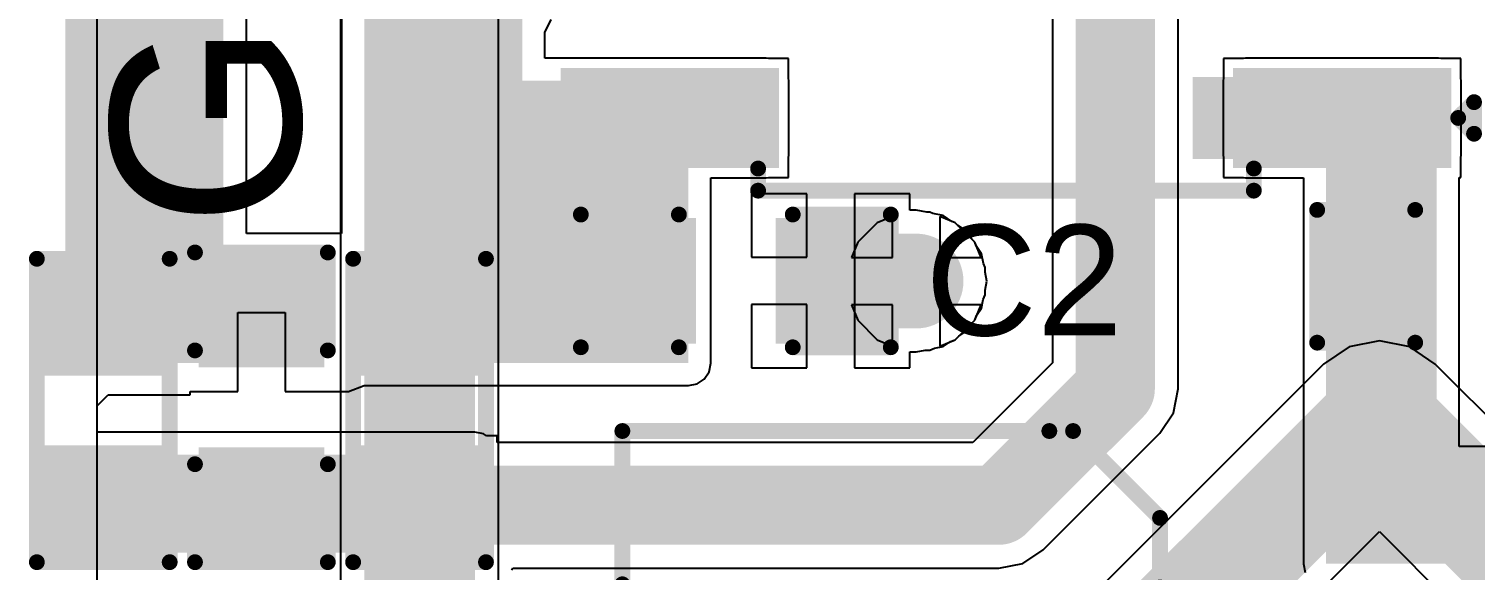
# Model space of a CAD drawing. Header units: millimetres. Extents: x -0.28 to 2.08, y -0.28 to 2.74.
# Drawn here: x -0.0376 to 0.4197, y 1.9294 to 2.1007 of the extents above; entities that cross this region are included whole.
import ezdxf

# ---------------------------------------------------------------- set-up
doc = ezdxf.new("R2010")
doc.units = ezdxf.units.MM
doc.header["$MEASUREMENT"] = 0
for name, color, linetype in [('BottomLayer', 5, 'Continuous'), ('TopLayer', 1, 'Continuous'), ('TopOverlay', 2, 'Continuous'), ('TopPaste', 8, 'Continuous'), ('TopSolder', 216, 'Continuous'), ('ViaHoleLayer', 16, 'Continuous')]:
    doc.layers.add(name, color=color, linetype=linetype)
doc.styles.add('Arial', font='', dxfattribs={"height": 0.2})
doc.styles.get('Arial').set_extended_font_data('Arial')

# ---------------------------------------------------------------- blocks, each defined once
blk = doc.blocks.new('SOIC_8_7')
at = {"layer": 'TopLayer'}
for points in [[(-0.07579, 0.08681), (-0.07579, 0.06319), (-0.13681, 0.06319), (-0.13681, 0.08681)], [(0.13681, 0.08681), (0.13681, 0.06319), (0.07579, 0.06319), (0.07579, 0.08681)], [(-0.07579, 0.03681), (-0.07579, 0.01319), (-0.13681, 0.01319), (-0.13681, 0.03681)], [(0.13681, 0.03681), (0.13681, 0.01319), (0.07579, 0.01319), (0.07579, 0.03681)], [(-0.07579, -0.01319), (-0.07579, -0.03681), (-0.13681, -0.03681), (-0.13681, -0.01319)], [(0.13681, -0.01319), (0.13681, -0.03681), (0.07579, -0.03681), (0.07579, -0.01319)], [(-0.07579, -0.06319), (-0.07579, -0.08681), (-0.13681, -0.08681), (-0.13681, -0.06319)], [(0.13681, -0.06319), (0.13681, -0.08681), (0.07579, -0.08681), (0.07579, -0.06319)]]:
    blk.add_hatch(color=1, dxfattribs=at).paths.add_polyline_path(points)
at = {"layer": 'TopOverlay'}
blk.add_hatch(color=2, dxfattribs=at).paths.add_polyline_path([(-0.072, 0.062), (-0.059, 0.062), (-0.059, 0.088), (-0.072, 0.088)])
at = {"layer": 'TopPaste'}
for points in [[(-0.07579, 0.08681), (-0.07579, 0.06319), (-0.13681, 0.06319), (-0.13681, 0.08681)], [(0.13681, 0.08681), (0.13681, 0.06319), (0.07579, 0.06319), (0.07579, 0.08681)], [(-0.07579, 0.03681), (-0.07579, 0.01319), (-0.13681, 0.01319), (-0.13681, 0.03681)], [(0.13681, 0.03681), (0.13681, 0.01319), (0.07579, 0.01319), (0.07579, 0.03681)], [(-0.07579, -0.01319), (-0.07579, -0.03681), (-0.13681, -0.03681), (-0.13681, -0.01319)], [(0.13681, -0.01319), (0.13681, -0.03681), (0.07579, -0.03681), (0.07579, -0.01319)], [(-0.07579, -0.06319), (-0.07579, -0.08681), (-0.13681, -0.08681), (-0.13681, -0.06319)], [(0.13681, -0.06319), (0.13681, -0.08681), (0.07579, -0.08681), (0.07579, -0.06319)]]:
    blk.add_hatch(color=8, dxfattribs=at).paths.add_polyline_path(points)
at = {"layer": 'TopSolder'}
for points in [[(-0.07179, 0.09081), (-0.07179, 0.05919), (-0.14081, 0.05919), (-0.14081, 0.09081)], [(0.14081, 0.09081), (0.14081, 0.05919), (0.07179, 0.05919), (0.07179, 0.09081)], [(-0.07179, 0.04081), (-0.07179, 0.00919), (-0.14081, 0.00919), (-0.14081, 0.04081)], [(0.14081, 0.04081), (0.14081, 0.00919), (0.07179, 0.00919), (0.07179, 0.04081)], [(-0.07179, -0.00919), (-0.07179, -0.04081), (-0.14081, -0.04081), (-0.14081, -0.00919)], [(0.14081, -0.00919), (0.14081, -0.04081), (0.07179, -0.04081), (0.07179, -0.00919)], [(-0.07179, -0.05919), (-0.07179, -0.09081), (-0.14081, -0.09081), (-0.14081, -0.05919)], [(0.14081, -0.05919), (0.14081, -0.09081), (0.07179, -0.09081), (0.07179, -0.05919)]]:
    blk.add_hatch(color=216, dxfattribs=at).paths.add_polyline_path(points)
at = {"layer": 'TopOverlay', "const_width": 0.005}
for points in [[(-0.07837, 0.098), (-0.07837, 0.091)], [(0.07837, 0.098), (-0.07837, 0.098)], [(0.07837, 0.098), (0.07837, 0.091)], [(-0.143, 0.075), (-0.148, 0.08)], [(-0.148, 0.08), (-0.148, 0.07)], [(-0.143, 0.075), (-0.148, 0.07)], [(-0.07837, -0.091), (-0.07837, -0.098)], [(0.07837, -0.091), (0.07837, -0.098)], [(0.07837, -0.098), (-0.07837, -0.098)]]:
    blk.add_lwpolyline(points, dxfattribs=at)
at = {"layer": 'TopOverlay', "const_width": 0.0025}
for points in [[(-0.07962, 0.098, 1), (-0.07712, 0.098, 1)], [(-0.07962, 0.098, 1), (-0.07712, 0.098, 1)], [(0.07712, 0.098, 1), (0.07962, 0.098, 1)], [(0.07712, 0.098, 1), (0.07962, 0.098, 1)], [(-0.07962, 0.091, 1), (-0.07712, 0.091, 1)], [(0.07712, 0.091, 1), (0.07962, 0.091, 1)], [(-0.14925, 0.08, 1), (-0.14675, 0.08, 1)], [(-0.14925, 0.08, 1), (-0.14675, 0.08, 1)], [(-0.14425, 0.075, 1), (-0.14175, 0.075, 1)], [(-0.14425, 0.075, 1), (-0.14175, 0.075, 1)], [(-0.14925, 0.07, 1), (-0.14675, 0.07, 1)], [(-0.14925, 0.07, 1), (-0.14675, 0.07, 1)], [(-0.07962, -0.091, 1), (-0.07712, -0.091, 1)], [(0.07712, -0.091, 1), (0.07962, -0.091, 1)], [(-0.07962, -0.098, 1), (-0.07712, -0.098, 1)], [(-0.07962, -0.098, 1), (-0.07712, -0.098, 1)], [(0.07712, -0.098, 1), (0.07962, -0.098, 1)], [(0.07712, -0.098, 1), (0.07962, -0.098, 1)]]:
    blk.add_lwpolyline(points, format="xyb", close=True, dxfattribs=at)
blk = doc.blocks.new('R___0603_84')
at = {"layer": 'TopLayer'}
for points in [[(-0.015, 0.0175), (-0.015, -0.0175), (-0.045, -0.0175), (-0.045, 0.0175)], [(0.045, 0.0175), (0.045, -0.0175), (0.015, -0.0175), (0.015, 0.0175)]]:
    blk.add_hatch(color=1, dxfattribs=at).paths.add_polyline_path(points)
at = {"layer": 'TopPaste'}
for points in [[(-0.015, 0.0175), (-0.015, -0.0175), (-0.045, -0.0175), (-0.045, 0.0175)], [(0.045, 0.0175), (0.045, -0.0175), (0.015, -0.0175), (0.015, 0.0175)]]:
    blk.add_hatch(color=8, dxfattribs=at).paths.add_polyline_path(points)
at = {"layer": 'TopSolder'}
for points in [[(-0.011, 0.0215), (-0.011, -0.0215), (-0.049, -0.0215), (-0.049, 0.0215)], [(0.049, 0.0215), (0.049, -0.0215), (0.011, -0.0215), (0.011, 0.0215)]]:
    blk.add_hatch(color=216, dxfattribs=at).paths.add_polyline_path(points)
at = {"layer": 'TopOverlay', "const_width": 0.005}
for points in [[(-0.048, 0.021), (0.048, 0.021)], [(-0.048, 0.021), (-0.048, -0.021)], [(0.048, 0.021), (0.048, -0.021)], [(-0.048, -0.021), (0.048, -0.021)]]:
    blk.add_lwpolyline(points, dxfattribs=at)
at = {"layer": 'TopOverlay', "const_width": 0.0025}
for points in [[(-0.04925, 0.021, 1), (-0.04675, 0.021, 1)], [(-0.04925, 0.021, 1), (-0.04675, 0.021, 1)], [(0.04675, 0.021, 1), (0.04925, 0.021, 1)], [(0.04675, 0.021, 1), (0.04925, 0.021, 1)], [(-0.04925, -0.021, 1), (-0.04675, -0.021, 1)], [(-0.04925, -0.021, 1), (-0.04675, -0.021, 1)], [(0.04675, -0.021, 1), (0.04925, -0.021, 1)], [(0.04675, -0.021, 1), (0.04925, -0.021, 1)]]:
    blk.add_lwpolyline(points, format="xyb", close=True, dxfattribs=at)
blk = doc.blocks.new('R___0603_85')
at = {"layer": 'TopLayer'}
for points in [[(-0.015, 0.0175), (-0.015, -0.0175), (-0.045, -0.0175), (-0.045, 0.0175)], [(0.045, 0.0175), (0.045, -0.0175), (0.015, -0.0175), (0.015, 0.0175)]]:
    blk.add_hatch(color=1, dxfattribs=at).paths.add_polyline_path(points)
at = {"layer": 'TopPaste'}
for points in [[(-0.015, 0.0175), (-0.015, -0.0175), (-0.045, -0.0175), (-0.045, 0.0175)], [(0.045, 0.0175), (0.045, -0.0175), (0.015, -0.0175), (0.015, 0.0175)]]:
    blk.add_hatch(color=8, dxfattribs=at).paths.add_polyline_path(points)
at = {"layer": 'TopSolder'}
for points in [[(-0.011, 0.0215), (-0.011, -0.0215), (-0.049, -0.0215), (-0.049, 0.0215)], [(0.049, 0.0215), (0.049, -0.0215), (0.011, -0.0215), (0.011, 0.0215)]]:
    blk.add_hatch(color=216, dxfattribs=at).paths.add_polyline_path(points)
at = {"layer": 'TopOverlay', "const_width": 0.005}
for points in [[(-0.048, 0.021), (0.048, 0.021)], [(-0.048, 0.021), (-0.048, -0.021)], [(0.048, 0.021), (0.048, -0.021)], [(-0.048, -0.021), (0.048, -0.021)]]:
    blk.add_lwpolyline(points, dxfattribs=at)
at = {"layer": 'TopOverlay', "const_width": 0.0025}
for points in [[(-0.04925, 0.021, 1), (-0.04675, 0.021, 1)], [(-0.04925, 0.021, 1), (-0.04675, 0.021, 1)], [(0.04675, 0.021, 1), (0.04925, 0.021, 1)], [(0.04675, 0.021, 1), (0.04925, 0.021, 1)], [(-0.04925, -0.021, 1), (-0.04675, -0.021, 1)], [(-0.04925, -0.021, 1), (-0.04675, -0.021, 1)], [(0.04675, -0.021, 1), (0.04925, -0.021, 1)], [(0.04675, -0.021, 1), (0.04925, -0.021, 1)]]:
    blk.add_lwpolyline(points, format="xyb", close=True, dxfattribs=at)
blk = doc.blocks.new('RVT1E100M0405__104')
at = {"layer": 'TopLayer'}
for points in [[(-0.12205, 0.0315), (-0.01969, 0.0315), (-0.01969, -0.0315), (-0.12205, -0.0315)], [(0.01969, 0.0315), (0.12205, 0.0315), (0.12205, -0.0315), (0.01969, -0.0315)]]:
    blk.add_hatch(color=1, dxfattribs=at).paths.add_polyline_path(points)
at = {"layer": 'TopPaste'}
for points in [[(-0.12205, 0.0315), (-0.01969, 0.0315), (-0.01969, -0.0315), (-0.12205, -0.0315)], [(0.01969, 0.0315), (0.12205, 0.0315), (0.12205, -0.0315), (0.01969, -0.0315)]]:
    blk.add_hatch(color=8, dxfattribs=at).paths.add_polyline_path(points)
at = {"layer": 'TopSolder'}
for points in [[(-0.12605, 0.0355), (-0.01569, 0.0355), (-0.01569, -0.0355), (-0.12605, -0.0355)], [(0.01569, 0.0355), (0.12605, 0.0355), (0.12605, -0.0355), (0.01569, -0.0355)]]:
    blk.add_hatch(color=216, dxfattribs=at).paths.add_polyline_path(points)
at = {"layer": 'TopOverlay', "const_width": 0.005}
for points in [[(-0.0575, 0.0875), (-0.085, 0.06)], [(-0.05, 0.0875), (-0.0575, 0.0875)], [(0.085, 0.0875), (-0.05, 0.0875)], [(0.085, 0.0875), (0.085, 0.039)], [(-0.108, 0.065), (-0.108, 0.037)], [(-0.085, 0.038), (-0.085, 0.06)], [(-0.094, 0.051), (-0.122, 0.051)], [(-0.085, -0.038), (-0.085, -0.06)], [(0.085, -0.039), (0.085, -0.0875)], [(-0.0575, -0.0875), (-0.085, -0.06)], [(-0.05, -0.0875), (-0.0575, -0.0875)], [(0.085, -0.0875), (-0.05, -0.0875)]]:
    blk.add_lwpolyline(points, dxfattribs=at)
at = {"layer": 'TopOverlay', "const_width": 0.0025}
for points in [[(-0.05875, 0.0875, 1), (-0.05625, 0.0875, 1)], [(-0.05875, 0.0875, 1), (-0.05625, 0.0875, 1)], [(-0.05125, 0.0875, 1), (-0.04875, 0.0875, 1)], [(-0.05125, 0.0875, 1), (-0.04875, 0.0875, 1)], [(0.08375, 0.0875, 1), (0.08625, 0.0875, 1)], [(0.08375, 0.0875, 1), (0.08625, 0.0875, 1)], [(-0.10925, 0.065, 1), (-0.10675, 0.065, 1)], [(-0.08625, 0.06, 1), (-0.08375, 0.06, 1)], [(-0.08625, 0.06, 1), (-0.08375, 0.06, 1)], [(-0.12325, 0.051, 1), (-0.12075, 0.051, 1)], [(-0.09525, 0.051, 1), (-0.09275, 0.051, 1)], [(0.08375, 0.039, 1), (0.08625, 0.039, 1)], [(-0.10925, 0.037, 1), (-0.10675, 0.037, 1)], [(-0.08625, 0.038, 1), (-0.08375, 0.038, 1)], [(-0.08625, -0.038, 1), (-0.08375, -0.038, 1)], [(0.08375, -0.039, 1), (0.08625, -0.039, 1)], [(-0.08625, -0.06, 1), (-0.08375, -0.06, 1)], [(-0.08625, -0.06, 1), (-0.08375, -0.06, 1)], [(-0.05875, -0.0875, 1), (-0.05625, -0.0875, 1)], [(-0.05875, -0.0875, 1), (-0.05625, -0.0875, 1)], [(-0.05125, -0.0875, 1), (-0.04875, -0.0875, 1)], [(-0.05125, -0.0875, 1), (-0.04875, -0.0875, 1)], [(0.08375, -0.0875, 1), (0.08625, -0.0875, 1)], [(0.08375, -0.0875, 1), (0.08625, -0.0875, 1)]]:
    blk.add_lwpolyline(points, format="xyb", close=True, dxfattribs=at)
blk = doc.blocks.new('C___0603_108')
at = {"layer": 'TopLayer'}
for points in [[(-0.015, 0.0175), (-0.015, -0.0175), (-0.045, -0.0175), (-0.045, 0.0175)], [(0.045, 0.0175), (0.045, -0.0175), (0.015, -0.0175), (0.015, 0.0175)]]:
    blk.add_hatch(color=1, dxfattribs=at).paths.add_polyline_path(points)
at = {"layer": 'TopPaste'}
for points in [[(-0.015, 0.0175), (-0.015, -0.0175), (-0.045, -0.0175), (-0.045, 0.0175)], [(0.045, 0.0175), (0.045, -0.0175), (0.015, -0.0175), (0.015, 0.0175)]]:
    blk.add_hatch(color=8, dxfattribs=at).paths.add_polyline_path(points)
at = {"layer": 'TopSolder'}
for points in [[(-0.01264, 0.01986), (-0.01264, -0.01986), (-0.04736, -0.01986), (-0.04736, 0.01986)], [(0.04736, 0.01986), (0.04736, -0.01986), (0.01264, -0.01986), (0.01264, 0.01986)]]:
    blk.add_hatch(color=216, dxfattribs=at).paths.add_polyline_path(points)
at = {"layer": 'TopOverlay', "const_width": 0.005}
for points in [[(-0.049, 0.021), (-0.049, -0.021)], [(-0.018, 0.021), (-0.049, 0.021)], [(0.049, 0.021), (0.018, 0.021)], [(0.049, 0.021), (0.049, -0.021)], [(-0.018, -0.021), (-0.049, -0.021)], [(0.049, -0.021), (0.018, -0.021)]]:
    blk.add_lwpolyline(points, dxfattribs=at)
at = {"layer": 'TopOverlay', "const_width": 0.0025}
for points in [[(-0.05025, 0.021, 1), (-0.04775, 0.021, 1)], [(-0.05025, 0.021, 1), (-0.04775, 0.021, 1)], [(-0.01925, 0.021, 1), (-0.01675, 0.021, 1)], [(0.01675, 0.021, 1), (0.01925, 0.021, 1)], [(0.04775, 0.021, 1), (0.05025, 0.021, 1)], [(0.04775, 0.021, 1), (0.05025, 0.021, 1)], [(-0.05025, -0.021, 1), (-0.04775, -0.021, 1)], [(-0.05025, -0.021, 1), (-0.04775, -0.021, 1)], [(-0.01925, -0.021, 1), (-0.01675, -0.021, 1)], [(0.01675, -0.021, 1), (0.01925, -0.021, 1)], [(0.04775, -0.021, 1), (0.05025, -0.021, 1)], [(0.04775, -0.021, 1), (0.05025, -0.021, 1)]]:
    blk.add_lwpolyline(points, format="xyb", close=True, dxfattribs=at)
blk = doc.blocks.new('C___0603_109')
at = {"layer": 'TopLayer'}
for points in [[(-0.015, 0.0175), (-0.015, -0.0175), (-0.045, -0.0175), (-0.045, 0.0175)], [(0.045, 0.0175), (0.045, -0.0175), (0.015, -0.0175), (0.015, 0.0175)]]:
    blk.add_hatch(color=1, dxfattribs=at).paths.add_polyline_path(points)
at = {"layer": 'TopPaste'}
for points in [[(-0.015, 0.0175), (-0.015, -0.0175), (-0.045, -0.0175), (-0.045, 0.0175)], [(0.045, 0.0175), (0.045, -0.0175), (0.015, -0.0175), (0.015, 0.0175)]]:
    blk.add_hatch(color=8, dxfattribs=at).paths.add_polyline_path(points)
at = {"layer": 'TopSolder'}
for points in [[(-0.01264, 0.01986), (-0.01264, -0.01986), (-0.04736, -0.01986), (-0.04736, 0.01986)], [(0.04736, 0.01986), (0.04736, -0.01986), (0.01264, -0.01986), (0.01264, 0.01986)]]:
    blk.add_hatch(color=216, dxfattribs=at).paths.add_polyline_path(points)
at = {"layer": 'TopOverlay', "const_width": 0.005}
for points in [[(-0.049, -0.021), (-0.049, 0.021)], [(-0.018, 0.021), (-0.049, 0.021)], [(0.049, 0.021), (0.018, 0.021)], [(0.049, -0.021), (0.049, 0.021)], [(-0.018, -0.021), (-0.049, -0.021)], [(0.049, -0.021), (0.018, -0.021)]]:
    blk.add_lwpolyline(points, dxfattribs=at)
at = {"layer": 'TopOverlay', "const_width": 0.0025}
for points in [[(-0.05025, 0.021, 1), (-0.04775, 0.021, 1)], [(-0.05025, 0.021, 1), (-0.04775, 0.021, 1)], [(-0.01925, 0.021, 1), (-0.01675, 0.021, 1)], [(0.01675, 0.021, 1), (0.01925, 0.021, 1)], [(0.04775, 0.021, 1), (0.05025, 0.021, 1)], [(0.04775, 0.021, 1), (0.05025, 0.021, 1)], [(-0.05025, -0.021, 1), (-0.04775, -0.021, 1)], [(-0.05025, -0.021, 1), (-0.04775, -0.021, 1)], [(-0.01925, -0.021, 1), (-0.01675, -0.021, 1)], [(0.01675, -0.021, 1), (0.01925, -0.021, 1)], [(0.04775, -0.021, 1), (0.05025, -0.021, 1)], [(0.04775, -0.021, 1), (0.05025, -0.021, 1)]]:
    blk.add_lwpolyline(points, format="xyb", close=True, dxfattribs=at)
blk = doc.blocks.new('CAP_0603_110')
at = {"layer": 'TopLayer'}
for points in [[(-0.015, 0.0175), (-0.015, -0.0175), (-0.045, -0.0175), (-0.045, 0.0175)], [(0.045, 0.0175), (0.045, -0.0175), (0.015, -0.0175), (0.015, 0.0175)]]:
    blk.add_hatch(color=1, dxfattribs=at).paths.add_polyline_path(points)
at = {"layer": 'TopPaste'}
for points in [[(-0.015, 0.0175), (-0.015, -0.0175), (-0.045, -0.0175), (-0.045, 0.0175)], [(0.045, 0.0175), (0.045, -0.0175), (0.015, -0.0175), (0.015, 0.0175)]]:
    blk.add_hatch(color=8, dxfattribs=at).paths.add_polyline_path(points)
at = {"layer": 'TopSolder'}
for points in [[(-0.01264, 0.01986), (-0.01264, -0.01986), (-0.04736, -0.01986), (-0.04736, 0.01986)], [(0.04736, 0.01986), (0.04736, -0.01986), (0.01264, -0.01986), (0.01264, 0.01986)]]:
    blk.add_hatch(color=216, dxfattribs=at).paths.add_polyline_path(points)
at = {"layer": 'TopOverlay', "const_width": 0.005}
for points in [[(-0.049, -0.021), (-0.049, 0.021)], [(-0.049, 0.021), (-0.018, 0.021)], [(0.018, 0.021), (0.049, 0.021)], [(0.049, -0.021), (0.049, 0.021)], [(-0.049, -0.021), (-0.018, -0.021)], [(0.018, -0.021), (0.049, -0.021)]]:
    blk.add_lwpolyline(points, dxfattribs=at)
at = {"layer": 'TopOverlay', "const_width": 0.0025}
for points in [[(-0.05025, 0.021, 1), (-0.04775, 0.021, 1)], [(-0.05025, 0.021, 1), (-0.04775, 0.021, 1)], [(-0.01925, 0.021, 1), (-0.01675, 0.021, 1)], [(0.01675, 0.021, 1), (0.01925, 0.021, 1)], [(0.04775, 0.021, 1), (0.05025, 0.021, 1)], [(0.04775, 0.021, 1), (0.05025, 0.021, 1)], [(-0.05025, -0.021, 1), (-0.04775, -0.021, 1)], [(-0.05025, -0.021, 1), (-0.04775, -0.021, 1)], [(-0.01925, -0.021, 1), (-0.01675, -0.021, 1)], [(0.01675, -0.021, 1), (0.01925, -0.021, 1)], [(0.04775, -0.021, 1), (0.05025, -0.021, 1)], [(0.04775, -0.021, 1), (0.05025, -0.021, 1)]]:
    blk.add_lwpolyline(points, format="xyb", close=True, dxfattribs=at)

msp = doc.modelspace()

# ---------------------------------------------------------------- hatches: boundary and pattern name
at = {"layer": 'BottomLayer'}
h = msp.add_hatch(color=5, dxfattribs=at)
edge = h.paths.add_edge_path()
edge.add_arc((0.24298, 2.02085), 0.01181, 0, 360)
h = msp.add_hatch(color=5, dxfattribs=at)
edge = h.paths.add_edge_path()
edge.add_arc((0.38946, 1.97697), 0.01181, 0, 360)
at = {"layer": 'TopLayer'}
for points in [[(0.06845, 1.99495), (0.11844, 1.99495), (0.11844, 2.28035), (0.06845, 2.28035)], [(0.06845, 1.99495), (0.17095, 1.99495), (0.17095, 2.08432), (0.06845, 2.08432)], [(0.06845, 2.0607), (0.19557, 2.0607), (0.19557, 2.08432), (0.06845, 2.08432)], [(0.34714, 2.0607), (0.40817, 2.0607), (0.40817, 2.08432), (0.34714, 2.08432)], [(0.37256, 1.93145), (0.40756, 1.93145), (0.40756, 2.08432), (0.37256, 2.08432)], [(-0.03155, 1.99495), (0.05345, 1.99495), (0.05345, 2.02595), (-0.03155, 2.02595)], [(-0.03155, 1.93495), (0.10345, 1.93495), (0.10345, 1.96595), (-0.03155, 1.96595)], [(0.37256, 1.93145), (0.47256, 1.93145), (0.47256, 1.96145), (0.37256, 1.96145)]]:
    msp.add_hatch(color=1, dxfattribs=at).paths.add_polyline_path(points)
h = msp.add_hatch(color=1, dxfattribs=at)
edge = h.paths.add_edge_path()
edge.add_arc((0.24298, 2.02085), 0.01181, 0, 360)
h = msp.add_hatch(color=1, dxfattribs=at)
edge = h.paths.add_edge_path()
edge.add_arc((0.38946, 1.97697), 0.01181, 0, 360)
at = {"layer": 'ViaHoleLayer'}
h = msp.add_hatch(color=16, dxfattribs=at)
edge = h.paths.add_edge_path()
edge.add_arc((0.24298, 2.02085), 0.00591, 0, 360)
h = msp.add_hatch(color=16, dxfattribs=at)
edge = h.paths.add_edge_path()
edge.add_arc((0.38946, 1.97697), 0.00591, 0, 360)

# ---------------------------------------------------------------- linework, layer by layer
at = {"layer": 'BottomLayer'}
for p, q in [((0.06097, 2.24334), (0.06097, 1.88594)), ((0.11093, 1.88594), (0.11093, 2.23299)), ((-0.01601, 1.79982), (-0.01601, 2.17339)), ((0.23062, 2.03934), (0.22449, 2.0332)), ((0.23548, 2.04135), (0.23062, 2.03934)), ((0.23548, 2.02834), (0.23548, 2.04135)), ((0.25533, 2.03934), (0.25048, 2.04135)), ((0.25048, 2.04135), (0.25048, 2.02834)), ((0.26147, 2.0332), (0.25533, 2.03934)), ((0.22449, 2.0332), (0.22248, 2.02834)), ((0.26348, 2.02834), (0.26147, 2.0332)), ((0.22248, 2.02834), (0.23548, 2.02834)), ((0.25048, 2.02834), (0.26348, 2.02834)), ((0.23548, 2.01335), (0.22248, 2.01335)), ((0.22248, 2.01335), (0.22449, 2.00849)), ((0.23548, 2.00034), (0.23548, 2.01335)), ((0.26348, 2.01335), (0.25048, 2.01335)), ((0.25048, 2.01335), (0.25048, 2.00034)), ((0.26147, 2.00849), (0.26348, 2.01335)), ((0.22449, 2.00849), (0.23062, 2.00235)), ((0.25533, 2.00235), (0.26147, 2.00849)), ((0.23062, 2.00235), (0.23548, 2.00034)), ((0.25048, 2.00034), (0.25533, 2.00235)), ((0.3799, 2.00005), (0.3718, 1.99463)), ((0.38946, 2.00195), (0.3799, 2.00005)), ((0.39902, 2.00005), (0.38946, 2.00195)), ((0.40712, 1.99463), (0.39902, 2.00005)), ((0.3718, 1.99463), (0.17814, 1.80098)), ((0.45083, 1.95093), (0.40712, 1.99463)), ((0.40712, 1.99463), (0.40712, 1.99463)), ((0.20615, 1.75834), (0.38946, 1.94164)), ((0.38946, 1.94164), (0.42282, 1.90828))]:
    msp.add_line(p, q, dxfattribs=at)
at = {"layer": 'BottomLayer', "const_width": 0.035}
for points in [[(0.08595, 1.88594), (0.08595, 2.24334)], [(0.18849, 1.776), (0.38946, 1.97697)], [(0.38946, 1.97697), (0.44049, 1.92595)]]:
    msp.add_lwpolyline(points, dxfattribs=at)
at = {"layer": 'BottomLayer', "const_width": 0.0175}
msp.add_lwpolyline([(0.38071, 1.97697, 1), (0.39821, 1.97697, 1)], format="xyb", close=True, dxfattribs=at)
msp.add_lwpolyline([(0.38071, 1.97697, 1), (0.39821, 1.97697, 1)], format="xyb", close=True, dxfattribs=at)
at = {"layer": 'TopLayer'}
for p, q in [((0.06131, 2.24871), (0.06131, 2.08432)), ((0.03122, 2.03595), (0.03122, 2.19126)), ((0.28606, 2.14369), (0.28606, 1.99505)), ((0.32583, 1.98681), (0.32583, 2.13545)), ((0.12558, 2.09951), (0.12755, 2.1037)), ((0.12558, 2.09146), (0.12558, 2.09951)), ((0.19557, 2.09146), (0.12558, 2.09146)), ((0.19626, 2.09132), (0.19557, 2.09146)), ((0.20257, 2.09132), (0.19626, 2.09132)), ((0.20257, 2.08501), (0.20257, 2.09132)), ((0.34646, 2.09132), (0.34014, 2.09132)), ((0.34014, 2.09132), (0.34014, 2.08501)), ((0.34714, 2.09146), (0.34646, 2.09132)), ((0.40817, 2.09146), (0.34714, 2.09146)), ((0.40886, 2.09132), (0.40817, 2.09146)), ((0.41517, 2.09132), (0.40886, 2.09132)), ((0.41517, 2.08501), (0.41517, 2.09132)), ((0.06131, 2.08432), (0.06131, 2.03595)), ((0.20271, 2.08432), (0.20257, 2.08501)), ((0.20271, 2.0607), (0.20271, 2.08432)), ((0.34014, 2.08501), (0.34001, 2.08432)), ((0.34001, 2.08432), (0.34001, 2.0607)), ((0.41531, 2.08432), (0.41517, 2.08501)), ((0.41531, 2.0607), (0.41531, 2.08432)), ((0.20257, 2.06001), (0.20271, 2.0607)), ((0.20257, 2.0537), (0.20257, 2.06001)), ((0.34001, 2.0607), (0.34014, 2.06001)), ((0.34014, 2.06001), (0.34014, 2.0537)), ((0.41517, 2.06001), (0.41531, 2.0607)), ((0.41517, 2.0537), (0.41517, 2.06001)), ((0.17808, 1.99495), (0.17808, 2.05356)), ((0.17808, 2.05356), (0.19557, 2.05356)), ((0.19557, 2.05356), (0.19626, 2.0537)), ((0.19626, 2.0537), (0.20257, 2.0537)), ((0.34014, 2.0537), (0.34646, 2.0537)), ((0.34646, 2.0537), (0.34714, 2.05356)), ((0.34714, 2.05356), (0.36542, 2.05356)), ((0.36542, 2.05356), (0.36542, 1.96145)), ((0.4147, 1.96859), (0.4147, 2.0537)), ((0.4147, 2.0537), (0.41517, 2.0537)), ((0.20845, 2.04845), (0.19095, 2.04845)), ((0.19095, 2.04845), (0.19095, 2.02845)), ((0.20845, 2.02845), (0.20845, 2.04845)), ((0.24095, 2.04845), (0.22345, 2.04845)), ((0.22345, 2.04845), (0.22345, 2.02095)), ((0.24095, 2.04333), (0.24095, 2.04845)), ((0.24293, 2.04333), (0.24095, 2.04333)), ((0.2463, 2.04266), (0.24293, 2.04333)), ((0.24732, 2.04266), (0.2463, 2.04266)), ((0.24826, 2.04227), (0.24732, 2.04266)), ((0.25151, 2.04162), (0.24826, 2.04227)), ((0.25427, 2.03978), (0.25151, 2.04162)), ((0.25533, 2.03934), (0.25427, 2.03978)), ((0.25615, 2.03852), (0.25533, 2.03934)), ((0.06131, 2.03595), (0.03122, 2.03595)), ((0.25879, 2.03676), (0.25615, 2.03852)), ((0.26056, 2.03411), (0.25879, 2.03676)), ((0.26147, 2.0332), (0.26056, 2.03411)), ((0.26196, 2.03201), (0.26147, 2.0332)), ((0.26365, 2.02948), (0.26196, 2.03201)), ((0.19095, 2.02845), (0.20845, 2.02845)), ((0.26425, 2.0265), (0.26365, 2.02948)), ((0.26479, 2.02518), (0.26425, 2.0265)), ((0.26479, 2.02376), (0.26479, 2.02518)), ((0.26536, 2.0209), (0.26479, 2.02376)), ((0.22345, 2.02095), (0.22345, 1.99345)), ((0.26421, 2.0151), (0.26479, 2.01651)), ((0.26479, 2.01803), (0.26536, 2.0209)), ((0.26479, 2.01651), (0.26479, 2.01803)), ((0.20845, 2.01345), (0.19095, 2.01345)), ((0.19095, 2.01345), (0.19095, 1.99345)), ((0.20845, 1.99345), (0.20845, 2.01345)), ((0.26207, 2.00995), (0.26365, 2.01231)), ((0.26365, 2.01231), (0.26421, 2.0151)), ((0.02845, 1.98595), (0.02845, 2.01095)), ((0.02845, 2.01095), (0.04345, 2.01095)), ((0.04345, 2.01095), (0.04345, 1.98595)), ((0.25879, 2.00503), (0.26035, 2.00737)), ((0.26035, 2.00737), (0.26147, 2.00849)), ((0.26147, 2.00849), (0.26207, 2.00995)), ((0.25533, 2.00235), (0.25645, 2.00347)), ((0.25645, 2.00347), (0.25879, 2.00503)), ((0.24095, 1.99345), (0.24095, 1.99846)), ((0.24095, 1.99846), (0.24293, 1.99846)), ((0.24293, 1.99846), (0.24579, 1.99903)), ((0.24579, 1.99903), (0.24732, 1.99903)), ((0.24732, 1.99903), (0.24873, 1.99962)), ((0.24873, 1.99962), (0.25151, 2.00017)), ((0.25151, 2.00017), (0.25388, 2.00175)), ((0.25388, 2.00175), (0.25533, 2.00235)), ((0.17754, 1.99221), (0.17808, 1.99495)), ((0.28606, 1.99505), (0.26084, 1.96983)), ((0.17368, 1.98835), (0.17599, 1.9899)), ((0.17599, 1.9899), (0.17754, 1.99221)), ((0.19095, 1.99345), (0.20845, 1.99345)), ((0.22345, 1.99345), (0.24095, 1.99345)), ((-0.01601, 1.98141), (-0.01248, 1.98495)), ((-0.01248, 1.98495), (0.01345, 1.98495)), ((0.01345, 1.98495), (0.01345, 1.98595)), ((0.01345, 1.98595), (0.02845, 1.98595)), ((0.04345, 1.98595), (0.06345, 1.98595)), ((0.06345, 1.98595), (0.06845, 1.98781)), ((0.06345, 1.98595), (0.06345, 1.98595)), ((0.06845, 1.98781), (0.17095, 1.98781)), ((0.17095, 1.98781), (0.17368, 1.98835)), ((0.32431, 1.9792), (0.32583, 1.98681)), ((-0.01601, 1.97308), (-0.01601, 1.98141)), ((0.32, 1.97275), (0.32431, 1.9792)), ((0.10345, 1.97308), (-0.01601, 1.97308)), ((0.10618, 1.97254), (0.10345, 1.97308)), ((0.10707, 1.97195), (0.10618, 1.97254)), ((0.11045, 1.97195), (0.10707, 1.97195)), ((0.11045, 1.96983), (0.11045, 1.97195)), ((0.28314, 1.93589), (0.32, 1.97275)), ((0.26084, 1.96983), (0.11045, 1.96983)), ((0.47256, 1.96859), (0.4147, 1.96859)), ((0.36542, 1.96145), (0.36542, 1.93145)), ((0.27669, 1.93158), (0.28314, 1.93589)), ((0.11516, 1.92944), (0.11542, 1.93006)), ((0.11542, 1.93006), (0.26908, 1.93006)), ((0.26908, 1.93006), (0.27669, 1.93158)), ((0.36542, 1.93145), (0.36597, 1.92872))]:
    msp.add_line(p, q, dxfattribs=at)
for points, const_width in [([(-0.00106, 2.02294), (-0.00106, 2.21441)], 0.05), ([(0.30595, 1.98681), (0.30595, 2.14369)], 0.025), ([(0.216, 2.0209), (0.24293, 2.0209)], 0.03), ([(0.21595, 2.02095), (0.216, 2.0209)], 0.02), ([(0.24293, 2.0209), (0.24298, 2.02085)], 0.02), ([(0.26908, 1.94995), (0.30595, 1.98681)], 0.025), ([(0.08595, 1.94995), (0.26908, 1.94995)], 0.025)]:
    msp.add_lwpolyline(points, dxfattribs=dict(at, const_width=const_width))
for points, const_width in [([(-0.01356, 2.02294, 1), (0.01144, 2.02294, 1)], 0.025), ([(0.2085, 2.0209, 1), (0.2235, 2.0209, 1)], 0.015), ([(0.23543, 2.0209, 1), (0.25043, 2.0209, 1)], 0.015), ([(0.21095, 2.02095, 1), (0.22095, 2.02095, 1)], 0.01), ([(0.211, 2.0209, 1), (0.221, 2.0209, 1)], 0.01), ([(0.23793, 2.0209, 1), (0.24793, 2.0209, 1)], 0.01), ([(0.23798, 2.02085, 1), (0.24798, 2.02085, 1)], 0.01), ([(0.2997, 1.98681, 1), (0.3122, 1.98681, 1)], 0.0125), ([(0.2997, 1.98681, 1), (0.3122, 1.98681, 1)], 0.0125), ([(0.0797, 1.94995, 1), (0.0922, 1.94995, 1)], 0.0125), ([(0.26283, 1.94995, 1), (0.27533, 1.94995, 1)], 0.0125), ([(0.26283, 1.94995, 1), (0.27533, 1.94995, 1)], 0.0125)]:
    msp.add_lwpolyline(points, format="xyb", close=True, dxfattribs=dict(at, const_width=const_width))

# ---------------------------------------------------------------- block references
for name, p, rotation in [('SOIC_8_7', (0.27136, 2.14751), 180), ('C___0603_108', (0.41876, 2.02241), 180), ('R___0603_84', (-0.01405, 1.97995), 90), ('C___0603_109', (0.03595, 1.98095), 270), ('R___0603_85', (0.08595, 1.97995), 90), ('RVT1E100M0405__104', (0.23508, 1.88595), 180)]:
    msp.add_blockref(name, p, dxfattribs=dict(rotation=rotation))
msp.add_blockref('CAP_0603_110', (0.18595, 2.02095))

# ---------------------------------------------------------------- texts
at = {"layer": 'TopOverlay', "style": 'Arial'}
msp.add_text('GND', height=0.06, rotation=90, dxfattribs=at).set_placement((0.0483, 2.03795))
msp.add_text('C2', height=0.035, dxfattribs=at).set_placement((0.24584, 2.0037))

doc.saveas('drawing.dxf')
